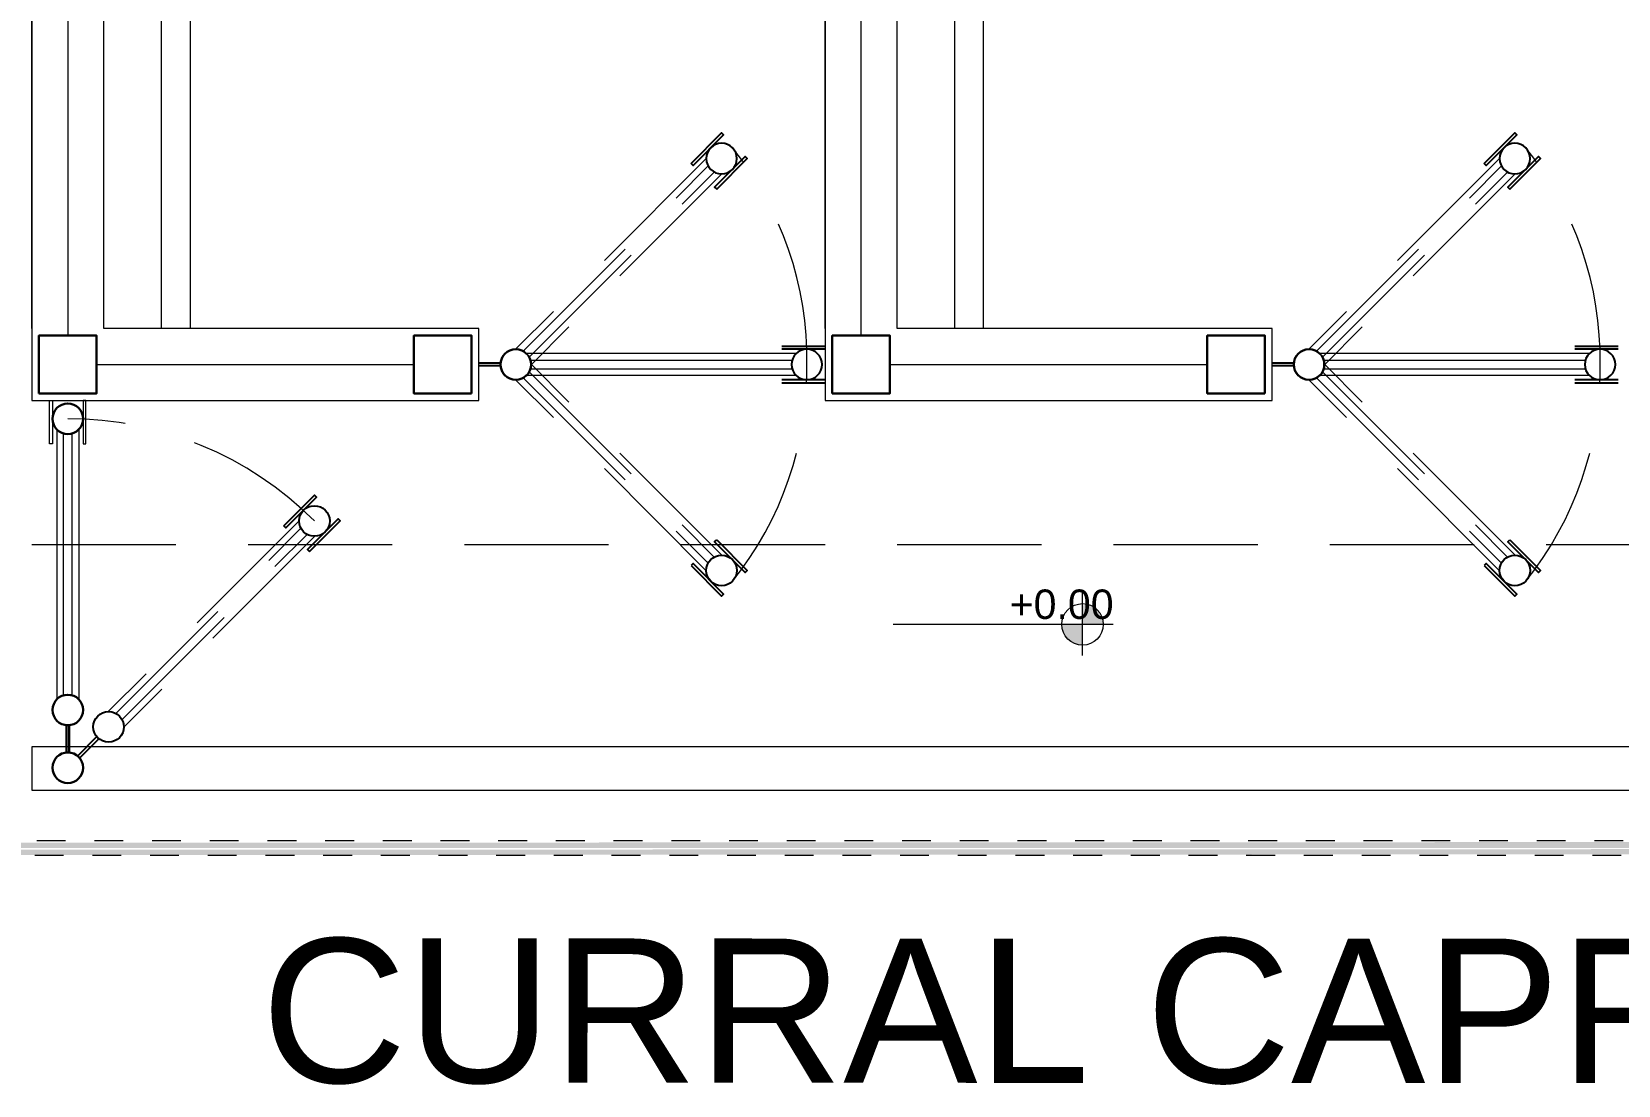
# Model space of a CAD drawing. Header units: metres. Extents: x 147 to 427, y -16 to 162.
# Drawn here: x 296.05 to 301.55, y 96.59 to 100.24 of the extents above; entities that cross this region are included whole.
import ezdxf

# ---------------------------------------------------------------- set-up
doc = ezdxf.new("R2010")
doc.units = ezdxf.units.M
doc.linetypes.add('Aligning Line', pattern=[0.012, 0.006, -0.006])
doc.linetypes.add('IMPORT-Dashed _3_', pattern=[0.75, 0.5, -0.25])
doc.layers.add('1053_ARQ_BASE_MATADOURO_dwg', color=7, linetype='Continuous', lineweight=5, true_color=0x767676)
for name, color, linetype, lineweight in [('A-PAREDE', 7, 'Continuous', 30), ('A-PROJEÇÃO', 7, 'IMPORT-Dashed _3_', 15), ('A-TEXTO1', 7, 'Continuous', 5), ('A-VISTA01', 7, 'Continuous', 20), ('A-VISTA02', 7, 'Continuous', 15), ('A-VISTA03', 7, 'Continuous', 9), ('A-VISTA04', 7, 'Continuous', 5), ('A-VISTA06', 7, 'Continuous', 5), ('P-PIPE', 7, 'Continuous', 5)]:
    doc.layers.add(name, color=color, linetype=linetype, lineweight=lineweight)
doc.styles.add('Arial_4', font='arial.ttf', dxfattribs={"height": 0.5})
doc.styles.add('Arial_9', font='arial.ttf', dxfattribs={"height": 0.102})

# ---------------------------------------------------------------- blocks, each defined once
blk = doc.blocks.new('1053_ARQ_BASE_MATADOURO_dwg_A$C3BBF43EE-4039607-TÉRREO 1_20 - Dependente 1')
at = {"layer": 'A-PROJEÇÃO', "color": 253, "true_color": 0xaaaaaa}
for p, q in [((0.0998, 0.1011), (1.0352, 0.1011)), ((1.0212, 0.078), (0.1138, 0.078)), ((0.0998, 0.0249), (1.0352, 0.0249)), ((1.0212, 0.048), (0.1138, 0.048))]:
    blk.add_line(p, q, dxfattribs=at)
at = {"layer": 'A-PROJEÇÃO', "color": 253, "linetype": 'Continuous', "lineweight": 25, "true_color": 0xaaaaaa, "flags": 128}
for points in [[(0.15, 0.126), (0, 0.126), (0, 0.116), (0.15, 0.116)], [(0.15, 0), (0, 0), (0, 0.01), (0.15, 0.01)]]:
    blk.add_lwpolyline(points, close=True, dxfattribs=at)
at = {"layer": 'A-PROJEÇÃO', "color": 253, "linetype": 'Continuous', "lineweight": 25, "true_color": 0xaaaaaa}
for centre in [(0.063, 0.063), (1.072, 0.063)]:
    blk.add_circle(centre, 0.053, dxfattribs=at)
blk = doc.blocks.new('1053_ARQ_BASE_MATADOURO_dwg_A$C3BBF43EE-4039606-TÉRREO 1_20 - Dependente 1')
at = {"layer": 'A-PROJEÇÃO', "color": 253, "true_color": 0xaaaaaa}
for p, q in [((0.0998, 0.1011), (1.0352, 0.1011)), ((1.0212, 0.078), (0.1138, 0.078)), ((0.0998, 0.0249), (1.0352, 0.0249)), ((1.0212, 0.048), (0.1138, 0.048))]:
    blk.add_line(p, q, dxfattribs=at)
at = {"layer": 'A-PROJEÇÃO', "color": 253, "linetype": 'Continuous', "lineweight": 25, "true_color": 0xaaaaaa, "flags": 128}
for points in [[(0.15, 0.126), (0, 0.126), (0, 0.116), (0.15, 0.116)], [(0.15, 0), (0, 0), (0, 0.01), (0.15, 0.01)]]:
    blk.add_lwpolyline(points, close=True, dxfattribs=at)
at = {"layer": 'A-PROJEÇÃO', "color": 253, "linetype": 'Continuous', "lineweight": 25, "true_color": 0xaaaaaa}
for centre in [(0.063, 0.063), (1.072, 0.063)]:
    blk.add_circle(centre, 0.053, dxfattribs=at)
blk = doc.blocks.new('1053_ARQ_BASE_MATADOURO_dwg_Porteira_Curral_1-4039608-TÉRREO 1_20 - Dependente 1')
at = {"layer": 'A-PAREDE', "color": 253, "lineweight": 25, "true_color": 0xaaaaaa}
for p, q in [((207868.2993, 9278518.2534), (207868.2219, 9278518.2534)), ((207868.2993, 9278518.2434), (207868.2219, 9278518.2434))]:
    blk.add_line(p, q, dxfattribs=at)
for centre in [(207868.352, 9278518.2484), (207869.361, 9278518.2484)]:
    blk.add_ellipse(centre, major_axis=(0, 0.053), ratio=1, dxfattribs=at)
at = {"layer": 'A-VISTA02', "color": 253, "true_color": 0xaaaaaa}
for p, q in [((207869.3242, 9278518.2865), (207868.3889, 9278518.2865)), ((207869.3242, 9278518.2103), (207868.3889, 9278518.2103))]:
    blk.add_line(p, q, dxfattribs=at)
at = {"layer": 'A-VISTA03', "color": 253, "lineweight": 25, "true_color": 0xaaaaaa}
for p, q in [((207869.274, 9278518.3114), (207869.424, 9278518.3114)), ((207869.424, 9278518.3014), (207869.274, 9278518.3014)), ((207869.424, 9278518.1954), (207869.274, 9278518.1954)), ((207869.274, 9278518.1854), (207869.424, 9278518.1854))]:
    blk.add_line(p, q, dxfattribs=at)
at = {"layer": 'A-VISTA04', "color": 253, "true_color": 0xaaaaaa}
for p, q in [((207868.4029, 9278518.2634), (207869.3102, 9278518.2634)), ((207868.4029, 9278518.2334), (207869.3102, 9278518.2334))]:
    blk.add_line(p, q, dxfattribs=at)
blk = doc.blocks.new('1053_ARQ_BASE_MATADOURO_dwg_A$C3E5A4E6E-4039613-TÉRREO 1_20 - Dependente 1')
at = {"layer": 'A-PROJEÇÃO', "color": 253, "linetype": 'Continuous', "lineweight": 25, "true_color": 0xaaaaaa}
for p, q in [((0.058, 1.1248), (0.058, 1.2196)), ((0.068, 1.1248), (0.068, 1.2196))]:
    blk.add_line(p, q, dxfattribs=at)
at = {"layer": 'A-PROJEÇÃO', "color": 253, "true_color": 0xaaaaaa}
for p, q in [((0.0249, 0.0998), (0.0249, 1.0352)), ((0.048, 1.0212), (0.048, 0.1138)), ((0.078, 1.0212), (0.078, 0.1138)), ((0.1011, 0.0998), (0.1011, 1.0352))]:
    blk.add_line(p, q, dxfattribs=at)
at = {"layer": 'A-PROJEÇÃO', "color": 253, "linetype": 'Continuous', "lineweight": 25, "true_color": 0xaaaaaa, "flags": 128}
for points in [[(0, 0.15), (0, 0), (0.01, 0), (0.01, 0.15)], [(0.126, 0.15), (0.126, 0), (0.116, 0), (0.116, 0.15)]]:
    blk.add_lwpolyline(points, close=True, dxfattribs=at)
at = {"layer": 'A-PROJEÇÃO', "color": 253, "true_color": 0xaaaaaa}
blk.add_circle((0.063, 1.272), 0.053, dxfattribs=at)
at = {"layer": 'A-PROJEÇÃO', "color": 253, "linetype": 'Continuous', "lineweight": 25, "true_color": 0xaaaaaa}
for centre in [(0.063, 1.072), (0.063, 0.063)]:
    blk.add_circle(centre, 0.053, dxfattribs=at)
blk = doc.blocks.new('1053_ARQ_BASE_MATADOURO_dwg_arq geral tgov-4039641-TÉRREO 1_20 - Dependente 1')
at = {"layer": 'A-TEXTO1', "lineweight": 9, "true_color": 0xe2e2e2}
h = blk.add_hatch(color=254, dxfattribs=at)
h.paths.add_polyline_path([(1.0923, 14.9311), (1.0923, 15.0029), (1.0205, 15.0029), (1.0301, 14.967), (1.0564, 14.9407), (1.0737, 14.9335)])
h.paths.add_polyline_path([(1.0923, 15.0029), (1.1642, 15.0029), (1.1485, 15.0477), (1.1083, 15.073), (1.0923, 15.0677), (1.0923, 15.0189)])
at = {"layer": 'A-PAREDE', "color": 253, "true_color": 0xaaaaaa}
for p, q in [((-2.4304, 14.6534), (-2.4304, 14.5586)), ((-2.4204, 14.6534), (-2.4204, 14.5586))]:
    blk.add_line(p, q, dxfattribs=at)
at = {"layer": 'A-PAREDE', "color": 253, "true_color": 0xaaaaaa, "flags": 128}
for points in [[(-2.5254, 15.8032), (-2.3254, 15.8032), (-2.3254, 16.0032), (-2.5254, 16.0032)], [(-1.0254, 15.8032), (-1.2254, 15.8032), (-1.2254, 16.0032), (-1.0254, 16.0032)], [(0.2246, 15.8032), (0.4246, 15.8032), (0.4246, 16.0032), (0.2246, 16.0032)], [(1.7246, 15.8032), (1.5246, 15.8032), (1.5246, 16.0032), (1.7246, 16.0032)]]:
    blk.add_lwpolyline(points, close=True, dxfattribs=at)
at = {"layer": 'A-PAREDE', "color": 253, "true_color": 0xaaaaaa}
for centre in [(-2.4254, 15.7151), (-2.4254, 14.7061), (-2.4254, 14.5061)]:
    blk.add_circle(centre, 0.053, dxfattribs=at)
at = {"layer": 'A-PROJEÇÃO', "color": 253, "true_color": 0xaaaaaa, "flags": 128}
blk.add_lwpolyline([(12.1996, 15.2781), (-3.0504, 15.2781), (-3.0504, 20.7782), (12.1996, 20.7782)], close=True, dxfattribs=at)
at = {"layer": 'A-PROJEÇÃO', "color": 253, "true_color": 0xaaaaaa}
for centre, radius, start, end in [((-1.0296, 15.9222), 1.1664, 359.0644, 38.8647), ((1.7204, 15.9222), 1.1664, 359.0644, 38.8647), ((-1.0296, 15.8841), 1.1664, 321.1353, 0.9356), ((1.7204, 15.8841), 1.1664, 321.1353, 0.9356), ((-2.4254, 14.5061), 1.209, 45, 90)]:
    blk.add_arc(centre, radius, start, end, dxfattribs=at)
at = {"layer": 'A-TEXTO1', "color": 253, "true_color": 0xaaaaaa}
for p, q in [((1.0923, 14.8955), (1.0923, 15.1226)), ((1.1988, 15.0029), (0.4359, 15.0029))]:
    blk.add_line(p, q, dxfattribs=at)
blk.add_circle((1.0923, 15.0029), 0.0719, dxfattribs=at)
at = {"layer": 'A-VISTA01', "color": 253, "true_color": 0xaaaaaa, "flags": 128}
for points in [[(-2.5504, 16.0281), (-2.5504, 20.0282), (-2.5504, 16.0281), (-2.5504, 15.7781), (-2.3004, 15.7781)], [(0.1996, 16.0281), (0.1996, 20.0282), (0.1996, 16.0281), (0.1996, 15.7781), (0.4496, 15.7781)], [(-2.3004, 15.7782), (-1.0004, 15.7782), (-1.0004, 16.0282), (-2.3004, 16.0282), (-2.3004, 19.9261)], [(0.4496, 15.7782), (1.7496, 15.7782), (1.7496, 16.0282), (0.4496, 16.0282), (0.4496, 19.9261)], [(11.4496, 15.0874), (11.4496, 14.5782), (-2.5504, 14.5782), (-2.5504, 14.4282), (11.5996, 14.4282), (11.5996, 15.0874)]]:
    blk.add_lwpolyline(points, dxfattribs=at)
at = {"layer": 'A-VISTA02', "color": 253, "true_color": 0xaaaaaa}
for p, q in [((-2.4635, 15.6783), (-2.4635, 14.743)), ((-2.3873, 15.6783), (-2.3873, 14.743))]:
    blk.add_line(p, q, dxfattribs=at)
at = {"layer": 'A-VISTA03', "color": 253, "true_color": 0xaaaaaa, "flags": 128}
for points in [[(-2.4884, 15.6281), (-2.4884, 15.7781), (-2.4784, 15.7781), (-2.4784, 15.6281)], [(-2.3624, 15.6281), (-2.3624, 15.7781), (-2.3724, 15.7781), (-2.3724, 15.6281)]]:
    blk.add_lwpolyline(points, close=True, dxfattribs=at)
at = {"layer": 'A-VISTA04', "color": 253, "true_color": 0xaaaaaa}
for p, q in [((-2.4254, 20.0532), (-2.4254, 16.0032)), ((0.3246, 16.0032), (0.3246, 20.0532)), ((-2.3254, 15.9032), (-1.2254, 15.9032)), ((0.4246, 15.9032), (1.5246, 15.9032)), ((-2.4404, 14.757), (-2.4404, 15.6643)), ((-2.4104, 14.757), (-2.4104, 15.6643))]:
    blk.add_line(p, q, dxfattribs=at)
at = {"layer": 'A-VISTA06', "color": 253, "true_color": 0xaaaaaa}
for p, q in [((-2.1004, 16.0282), (-2.1004, 20.0282)), ((-2.0004, 16.0282), (-2.0004, 20.0282)), ((0.6496, 16.0281), (0.6496, 20.0281)), ((0.7496, 16.0281), (0.7496, 20.0281))]:
    blk.add_line(p, q, dxfattribs=at)
at = {"extrusion": (0, 0, -1)}
for name, p, zscale, rotation in [('1053_ARQ_BASE_MATADOURO_dwg_A$C3BBF43EE-4039606-TÉRREO 1_20 - Dependente 1', (0.0698, 16.6166), -0.9999999999999999, 314.9999999998643), ('1053_ARQ_BASE_MATADOURO_dwg_A$C3BBF43EE-4039606-TÉRREO 1_20 - Dependente 1', (-2.6802, 16.6166), -0.9999999999999999, 314.9999999998643), ('1053_ARQ_BASE_MATADOURO_dwg_Porteira_Curral_1-4039608-TÉRREO 1_20 - Dependente 1', (207869.2245, 9278534.1516), -1, 180), ('1053_ARQ_BASE_MATADOURO_dwg_Porteira_Curral_1-4039608-TÉRREO 1_20 - Dependente 1', (207866.4745, 9278534.1516), -1, 180)]:
    blk.add_blockref(name, p, dxfattribs=dict(at, zscale=zscale, rotation=rotation))
at = {"rotation": 135.0000000001357}
for name, p in [('1053_ARQ_BASE_MATADOURO_dwg_A$C3BBF43EE-4039607-TÉRREO 1_20 - Dependente 1', (-0.0698, 15.1897)), ('1053_ARQ_BASE_MATADOURO_dwg_A$C3BBF43EE-4039607-TÉRREO 1_20 - Dependente 1', (2.6802, 15.1897)), ('1053_ARQ_BASE_MATADOURO_dwg_A$C3E5A4E6E-4039613-TÉRREO 1_20 - Dependente 1', (-1.4814, 15.361))]:
    blk.add_blockref(name, p, dxfattribs=at)
at = {"layer": 'A-TEXTO1', "insert": (0.8396, 15.1236), "char_height": 0.102, "width": 0.43082, "attachment_point": 1, "line_spacing_factor": 0.941778, "style": 'Arial_9'}
blk.add_mtext('+0.00', dxfattribs=at)
at = {"layer": 'A-TEXTO1', "insert": (-1.7549, 13.9146), "char_height": 0.5, "width": 14.493301, "attachment_point": 1, "rotation": 359.9922, "line_spacing_factor": 0.941778, "style": 'Arial_4'}
blk.add_mtext('CURRAL CAPRINO / OVINO E SUÍNO', dxfattribs=at)
blk = doc.blocks.new('1053_ARQ_BASE_MATADOURO_dwg-3625622-TÉRREO 1_20 - Dependente 1')
blk.add_blockref('1053_ARQ_BASE_MATADOURO_dwg_arq geral tgov-4039641-TÉRREO 1_20 - Dependente 1', (130.2098, 83.186))

msp = doc.modelspace()

# ---------------------------------------------------------------- hatches: boundary and pattern name
at = {"layer": 'P-PIPE', "true_color": 0xc0c0c0}
h = msp.add_hatch(color=9, dxfattribs=at)
h.paths.add_polyline_path([(316.5843, 97.4142), (317.0847, 97.4212), (317.0847, 97.4392), (314.078, 97.4319), (314.078, 97.4142)])
h.paths.add_polyline_path([(301.2571, 97.4142), (313.5687, 97.4216), (313.5687, 97.4392), (295.2618, 97.4319), (295.2618, 97.4142), (296.1481, 97.4142)])
h = msp.add_hatch(color=9, dxfattribs=at)
h.paths.add_polyline_path([(295.2618, 97.3892), (313.5687, 97.3973), (313.5687, 97.4142), (295.2618, 97.4077), (295.2618, 97.39)])
h.paths.add_polyline_path([(314.078, 97.3892), (317.0847, 97.3965), (317.0847, 97.4142), (314.078, 97.4077), (314.078, 97.3893)])

# ---------------------------------------------------------------- linework, layer by layer
at = {"layer": 'P-PIPE', "linetype": 'Aligning Line', "lineweight": 15}
for p, q in [((313.5687, 97.4392), (295.2618, 97.4392)), ((295.2618, 97.3892), (313.5687, 97.3892))]:
    msp.add_line(p, q, dxfattribs=at)

# ---------------------------------------------------------------- block references
at = {"layer": '1053_ARQ_BASE_MATADOURO_dwg', "color": 253, "true_color": 0xaaaaaa}
msp.add_blockref('1053_ARQ_BASE_MATADOURO_dwg-3625622-TÉRREO 1_20 - Dependente 1', (168.392, 0), dxfattribs=at)

doc.saveas('drawing.dxf')
